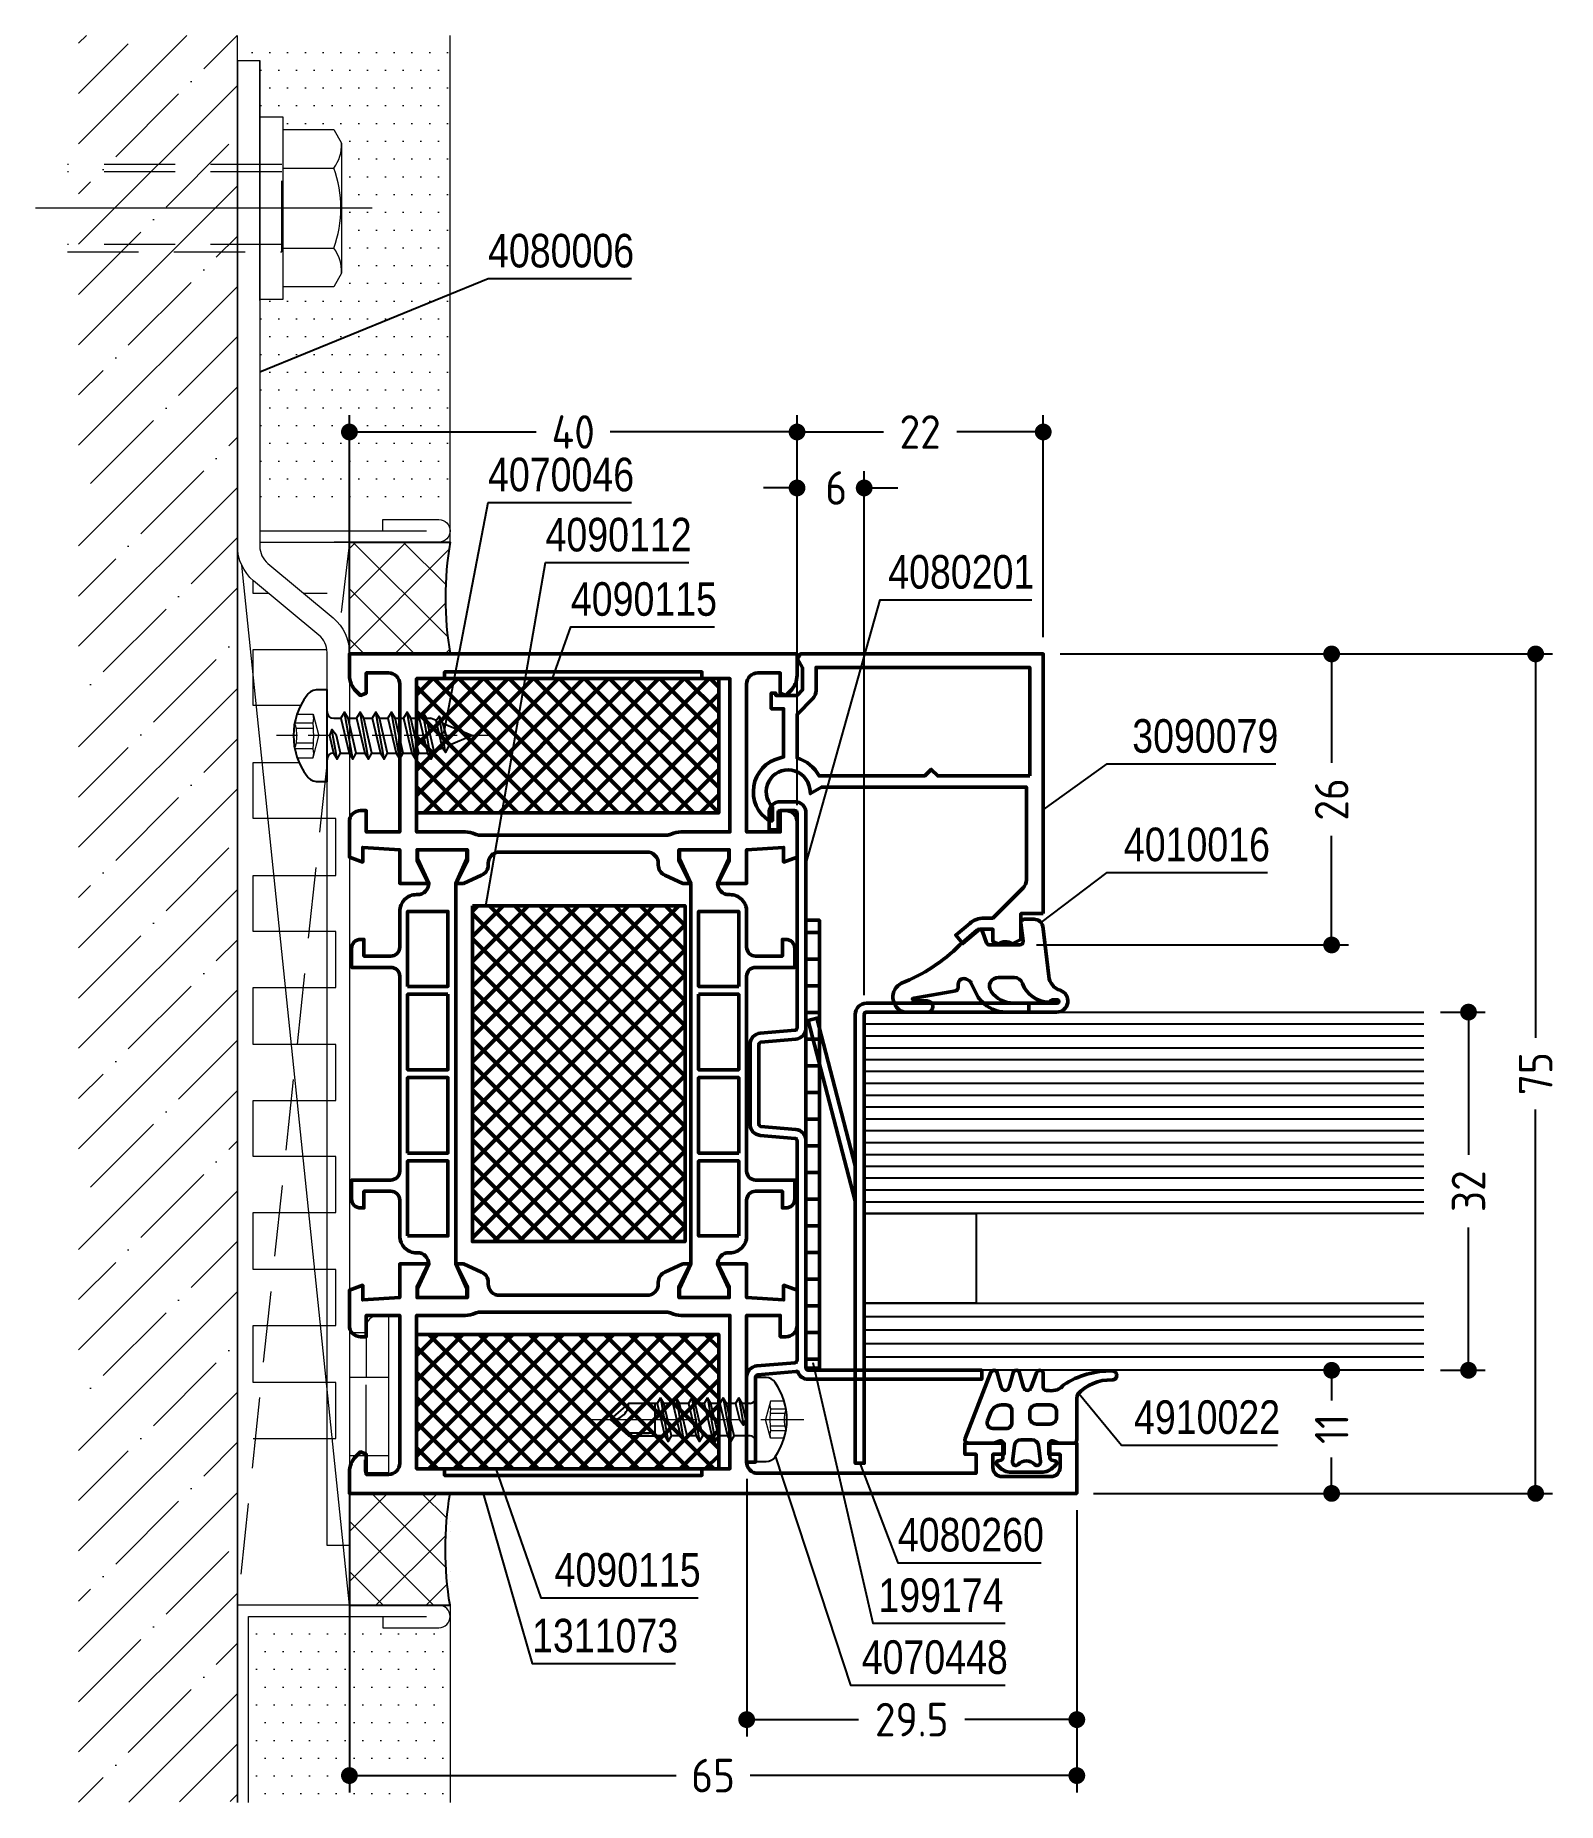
# Model space of a CAD drawing. Header units: millimetres. Extents: x 28 to 164, y 60 to 218.
import ezdxf

# ---------------------------------------------------------------- set-up
doc = ezdxf.new("R2010")
doc.units = ezdxf.units.MM
doc.linetypes.add('CENTER', pattern=[50.8, 31.75, -6.35, 6.35, -6.35])
doc.linetypes.add('HIDDEN', pattern=[9.525, 6.35, -3.175])
for name, color, linetype, lineweight in [('AM_5', 3, 'Continuous', 25), ('AM_C', 50, 'Continuous', 50), ('AM_S', 80, 'Continuous', 50), ('Cent3', 70, 'CENTER', 18), ('CHide3', 70, 'HIDDEN', 18), ('Cont2', 2, 'Continuous', 25), ('Cont3', 70, 'Continuous', 18)]:
    doc.layers.add(name, color=color, linetype=linetype, lineweight=lineweight)
doc.styles.add('HBS_DIMTEXTSTYLE', font='isocp.shx')
doc.styles.add('SWISS', font='swiss.ttf')
doc.dimstyles.new('Konstruktionsschnitt 1-1$0', dxfattribs={"dimtxt": 3, "dimasz": 1.5, "dimexe": 1.5, "dimexo": 1.5, "dimgap": 1.5, "dimtad": 0, "dimdsep": 46, "dimtxsty": 'HBS_DIMTEXTSTYLE', "dimblk": 'PUNKT', "dimcen": 0, "dimclrd": 3, "dimclre": 3, "dimclrt": 2, "dimadec": 1, "dimazin": 2, "dimtfac": 0.7, "dimtofl": 0, "dimtmove": 0, "dimatfit": 3, "dimfxl": 0, "dimtolj": 1, "dimtzin": 0, "dimarcsym": 0})

# ---------------------------------------------------------------- blocks, each defined once
blk = doc.blocks.new('ws4070046')
blk.add_lwpolyline([(3.62, 1.78, 0.336235), (-3.62, 1.78, 0.234691), (-4.1, 0.82), (-4.1, 0), (4.1, 0), (4.1, 0.82, 0.234691), (3.62, 1.78, 0.14402)], format="xyb")
for points in [[(-1.55, -0.58), (-2.1, -0.9), (-1.55, -1.22), (0, -0.85), (0.55, -0.43), (0, -0.21)], [(-1.55, -1.98), (-2.1, -2.3), (-1.55, -2.62), (1.55, -1.88), (2.1, -1.56), (1.55, -1.24)], [(-1.55, -3.38), (-2.1, -3.7), (-1.55, -4.02), (1.55, -3.28), (2.1, -2.96), (1.55, -2.64)], [(-1.55, -4.78), (-2.1, -5.1), (-1.55, -5.42), (1.55, -4.68), (2.1, -4.36), (1.55, -4.04)], [(-1.55, -6.18), (-2.1, -6.5), (-1.55, -6.82), (1.55, -6.08), (2.1, -5.76), (1.55, -5.44)], [(-1.55, -7.58), (-2.1, -7.9), (-1.55, -8.22), (1.55, -7.48), (2.1, -7.16), (1.55, -6.84)], [(-1.55, -8.98), (-2.1, -9.3), (-1.55, -9.62), (1.55, -8.88), (2.1, -8.56), (1.55, -8.24)], [(1.34, -9.76), (1.73, -10.02), (1.11, -10.33), (-0.87, -10.9), (-1.5, -10.59), (-1.11, -10.33)]]:
    blk.add_lwpolyline(points, close=True)
for points in [[(-2.1, -0.9), (0.55, -0.43)], [(-2.1, -2.3), (2.1, -1.56)], [(-1.55, -0.6), (-1.55, -0.58)], [(-1.55, -1.22), (-1.55, -1.98)], [(1.55, -0.6), (1.55, -1.24)], [(-2.1, -3.7), (2.1, -2.96)], [(-1.55, -2.62), (-1.55, -3.38)], [(1.55, -1.88), (1.55, -2.64)], [(-2.1, -5.1), (2.1, -4.36)], [(-1.55, -4.02), (-1.55, -4.78)], [(1.55, -3.28), (1.55, -4.04)], [(1.55, -4.68), (1.55, -5.44)], [(-2.1, -6.5), (2.1, -5.76)], [(-1.55, -5.42), (-1.55, -6.18)], [(1.55, -6.08), (1.55, -6.84)], [(-2.1, -7.9), (2.1, -7.16)], [(-1.55, -6.82), (-1.55, -7.58)], [(1.55, -7.48), (1.55, -8.24)], [(-2.1, -9.3), (2.1, -8.56)], [(-1.55, -8.22), (-1.55, -8.98)], [(1.34, -9.76), (1.55, -9.26)], [(1.55, -8.88), (1.55, -9.26)], [(-1.5, -10.59), (1.73, -10.02)], [(-1.11, -10.33), (-1.41, -9.59)], [(1.11, -10.33), (0, -13), (-0.87, -10.9)]]:
    blk.add_lwpolyline(points)
for centre, start, end in [((-2.15, -0.6), 0, 90), ((2.15, -0.6), 90, 180)]:
    blk.add_arc(centre, 0.6, start, end)
at = {"layer": 'CHide3', "ltscale": 0.3}
blk.add_line((0, -14.5), (0, 4.5), dxfattribs=at)
at = {"layer": 'CHide3'}
for p, q in [((-1.17, 1.25), (-1.17, 2.88)), ((-0.68, 1.25), (-0.68, 2.75)), ((0.64, 1.25), (0.64, 2.75)), ((1.13, 1.25), (1.13, 2.88))]:
    blk.add_line(p, q, dxfattribs=at)
for points in [[(-1.97, 2.67), (-1.97, 1.25)], [(1.93, 2.68), (1.93, 1.25)], [(-1.97, 1.25), (-0.02, 0.73)], [(1.93, 1.25), (-0.02, 0.73)]]:
    blk.add_lwpolyline(points, dxfattribs=at)
for centre, radius, start, end in [((-1.96, 4.21), 1.54, 269.5743, 300.8836), ((-0.02, 6.16), 3.47, 250.6988, 289.3012), ((1.89, 4.21), 1.52, 240.1044, 271.5646), ((-1.57, 2.62), 1.43, 253.6643, 286.3357), ((-0.02, 13.16), 11.97, 264.4948, 275.5052), ((1.53, 2.62), 1.43, 253.6643, 286.3357)]:
    blk.add_arc(centre, radius, start, end, dxfattribs=at)
blk = doc.blocks.new('PUNKT')
at = {"color": 0, "linetype": 'Continuous'}
blk.add_line((-0.5, 0), (-1, 0), dxfattribs=at)
at = {"color": 0, "linetype": 'Continuous', "const_width": 0.5}
blk.add_lwpolyline([(-0.25, 0, 1), (0.25, 0, 1)], format="xyb", close=True, dxfattribs=at)
blk = doc.blocks.new('*D24')
at = {"layer": 'AM_5', "color": 3, "lineweight": -2, "transparency": 16777216}
for p, q in [((119.47, 163.01), (145.24, 163.01)), ((143.74, 161.51), (143.74, 153.27)), ((143.74, 138.51), (143.74, 146.75)), ((117.37, 137.01), (145.24, 137.01))]:
    blk.add_line(p, q, dxfattribs=at)
at = {"layer": 'AM_5', "color": 3, "lineweight": -2, "transparency": 16777216, "xscale": 1.5, "yscale": 1.5, "zscale": 1.5}
for p, rotation in [((143.74, 163.01), 90), ((143.74, 137.01), 270)]:
    blk.add_blockref('PUNKT', p, dxfattribs=dict(at, rotation=rotation))
at = {"layer": 'AM_5', "color": 2, "transparency": 16777216, "insert": (143.74, 150.01), "char_height": 3, "attachment_point": 5, "rotation": 90, "style": 'HBS_DIMTEXTSTYLE'}
blk.add_mtext('\\A1;26', dxfattribs=at)
blk = doc.blocks.new('*D25')
at = {"layer": 'AM_5', "color": 3, "lineweight": -2, "transparency": 16777216}
for p, q in [((153.47, 131.01), (157.47, 131.01)), ((155.97, 129.51), (155.97, 118.25)), ((155.97, 100.51), (155.97, 111.77)), ((153.47, 99.01), (157.47, 99.01))]:
    blk.add_line(p, q, dxfattribs=at)
at = {"layer": 'AM_5', "color": 3, "lineweight": -2, "transparency": 16777216, "xscale": 1.5, "yscale": 1.5, "zscale": 1.5}
for p, rotation in [((155.97, 131.01), 90), ((155.97, 99.01), 270)]:
    blk.add_blockref('PUNKT', p, dxfattribs=dict(at, rotation=rotation))
at = {"layer": 'AM_5', "color": 2, "transparency": 16777216, "insert": (155.97, 115.01), "char_height": 3, "attachment_point": 5, "rotation": 90, "style": 'HBS_DIMTEXTSTYLE'}
blk.add_mtext('\\A1;32', dxfattribs=at)
blk = doc.blocks.new('*D26')
at = {"layer": 'AM_5', "color": 3, "lineweight": -2, "transparency": 16777216}
for p, q in [((119.47, 163.01), (163.47, 163.01)), ((161.97, 161.51), (161.97, 128.72)), ((161.97, 89.51), (161.97, 122.3)), ((122.47, 88.01), (163.47, 88.01))]:
    blk.add_line(p, q, dxfattribs=at)
at = {"layer": 'AM_5', "color": 3, "lineweight": -2, "transparency": 16777216, "xscale": 1.5, "yscale": 1.5, "zscale": 1.5}
for p, rotation in [((161.97, 163.01), 90), ((161.97, 88.01), 270)]:
    blk.add_blockref('PUNKT', p, dxfattribs=dict(at, rotation=rotation))
at = {"layer": 'AM_5', "color": 2, "transparency": 16777216, "insert": (161.97, 125.51), "char_height": 3, "attachment_point": 5, "rotation": 90, "style": 'HBS_DIMTEXTSTYLE'}
blk.add_mtext('\\A1;75', dxfattribs=at)
blk = doc.blocks.new('*D27')
at = {"layer": 'AM_5', "color": 3, "lineweight": -2, "transparency": 16777216}
for p, q in [((55.97, 86.51), (55.97, 61.3)), ((120.97, 86.51), (120.97, 61.3)), ((57.47, 62.8), (85.17, 62.8)), ((119.47, 62.8), (91.77, 62.8))]:
    blk.add_line(p, q, dxfattribs=at)
at = {"layer": 'AM_5', "color": 3, "lineweight": -2, "transparency": 16777216, "xscale": 1.5, "yscale": 1.5, "zscale": 1.5, "rotation": 180}
blk.add_blockref('PUNKT', (55.97, 62.8), dxfattribs=at)
at = {"layer": 'AM_5', "color": 3, "lineweight": -2, "transparency": 16777216, "xscale": 1.5, "yscale": 1.5, "zscale": 1.5}
blk.add_blockref('PUNKT', (120.97, 62.8), dxfattribs=at)
at = {"layer": 'AM_5', "color": 2, "transparency": 16777216, "insert": (88.47, 62.8), "char_height": 3, "attachment_point": 5, "style": 'HBS_DIMTEXTSTYLE'}
blk.add_mtext('\\A1;65', dxfattribs=at)
blk = doc.blocks.new('*D28')
at = {"layer": 'AM_5', "color": 3, "lineweight": -2, "transparency": 16777216}
for p, q in [((91.47, 89.31), (91.47, 66.3)), ((120.97, 86.51), (120.97, 66.3)), ((92.97, 67.8), (101.46, 67.8)), ((119.47, 67.8), (110.97, 67.8))]:
    blk.add_line(p, q, dxfattribs=at)
at = {"layer": 'AM_5', "color": 3, "lineweight": -2, "transparency": 16777216, "xscale": 1.5, "yscale": 1.5, "zscale": 1.5, "rotation": 180}
blk.add_blockref('PUNKT', (91.47, 67.8), dxfattribs=at)
at = {"layer": 'AM_5', "color": 3, "lineweight": -2, "transparency": 16777216, "xscale": 1.5, "yscale": 1.5, "zscale": 1.5}
blk.add_blockref('PUNKT', (120.97, 67.8), dxfattribs=at)
at = {"layer": 'AM_5', "color": 2, "transparency": 16777216, "insert": (106.22, 67.8), "char_height": 3, "attachment_point": 5, "style": 'HBS_DIMTEXTSTYLE'}
blk.add_mtext('\\A1;29.5', dxfattribs=at)
blk = doc.blocks.new('*D29')
at = {"layer": 'AM_5', "color": 3, "lineweight": -2, "transparency": 16777216}
for p, q in [((95.97, 164.51), (95.97, 184.34)), ((117.97, 164.51), (117.97, 184.34)), ((97.47, 182.84), (103.69, 182.84)), ((116.47, 182.84), (110.25, 182.84))]:
    blk.add_line(p, q, dxfattribs=at)
at = {"layer": 'AM_5', "color": 3, "lineweight": -2, "transparency": 16777216, "xscale": 1.5, "yscale": 1.5, "zscale": 1.5, "rotation": 180}
blk.add_blockref('PUNKT', (95.97, 182.84), dxfattribs=at)
at = {"layer": 'AM_5', "color": 3, "lineweight": -2, "transparency": 16777216, "xscale": 1.5, "yscale": 1.5, "zscale": 1.5}
blk.add_blockref('PUNKT', (117.97, 182.84), dxfattribs=at)
at = {"layer": 'AM_5', "color": 2, "transparency": 16777216, "insert": (106.97, 182.84), "char_height": 3, "attachment_point": 5, "style": 'HBS_DIMTEXTSTYLE'}
blk.add_mtext('\\A1;22', dxfattribs=at)
blk = doc.blocks.new('*D30')
at = {"layer": 'AM_5', "color": 3, "lineweight": -2, "transparency": 16777216}
for p, q in [((95.97, 149.51), (95.97, 179.34)), ((101.97, 132.51), (101.97, 179.34)), ((94.47, 177.84), (92.97, 177.84)), ((103.47, 177.84), (104.97, 177.84))]:
    blk.add_line(p, q, dxfattribs=at)
at = {"layer": 'AM_5', "color": 3, "lineweight": -2, "transparency": 16777216, "xscale": 1.5, "yscale": 1.5, "zscale": 1.5}
blk.add_blockref('PUNKT', (95.97, 177.84), dxfattribs=at)
at = {"layer": 'AM_5', "color": 3, "lineweight": -2, "transparency": 16777216, "xscale": 1.5, "yscale": 1.5, "zscale": 1.5, "rotation": 180}
blk.add_blockref('PUNKT', (101.97, 177.84), dxfattribs=at)
at = {"layer": 'AM_5', "color": 2, "transparency": 16777216, "insert": (99.47, 177.84), "char_height": 3, "attachment_point": 5, "style": 'HBS_DIMTEXTSTYLE'}
blk.add_mtext('\\A1;6', dxfattribs=at)
blk = doc.blocks.new('*D31')
at = {"layer": 'AM_5', "color": 3, "lineweight": -2, "transparency": 16777216}
for p, q in [((55.97, 164.51), (55.97, 184.34)), ((95.97, 164.51), (95.97, 184.34)), ((57.47, 182.84), (72.67, 182.84)), ((94.47, 182.84), (79.27, 182.84))]:
    blk.add_line(p, q, dxfattribs=at)
at = {"layer": 'AM_5', "color": 3, "lineweight": -2, "transparency": 16777216, "xscale": 1.5, "yscale": 1.5, "zscale": 1.5, "rotation": 180}
blk.add_blockref('PUNKT', (55.97, 182.84), dxfattribs=at)
at = {"layer": 'AM_5', "color": 3, "lineweight": -2, "transparency": 16777216, "xscale": 1.5, "yscale": 1.5, "zscale": 1.5}
blk.add_blockref('PUNKT', (95.97, 182.84), dxfattribs=at)
at = {"layer": 'AM_5', "color": 2, "transparency": 16777216, "insert": (75.97, 182.84), "char_height": 3, "attachment_point": 5, "style": 'HBS_DIMTEXTSTYLE'}
blk.add_mtext('\\A1;40', dxfattribs=at)
blk = doc.blocks.new('WS4070448')
for p, q in [((-1.45, -9), (-1.45, -11.36)), ((-1.45, -9), (1.45, -9)), ((1.45, -11.36), (1.45, -9)), ((-1.45, -11.36), (0, -13)), ((0, -13), (1.45, -11.36))]:
    blk.add_line(p, q)
blk.add_lwpolyline([(3.32, 1.75, 0.314856), (-3.32, 1.75, 0.244912), (-3.75, 0.93), (-3.75, 0), (3.75, 0), (3.75, 0.93, 0.244912), (3.32, 1.75, 0.138291)], format="xyb")
for points in [[(-1.95, -1.5), (-1.45, -1.79), (0, -1.44), (0.5, -1.07), (0, -0.87), (-1.45, -1.21)], [(-1.95, -2.9), (-1.45, -3.19), (1.45, -2.5), (1.95, -2.21), (1.45, -1.92), (-1.45, -2.61)], [(-1.95, -4.3), (-1.45, -4.59), (1.45, -3.9), (1.95, -3.61), (1.45, -3.32), (-1.45, -4.01)], [(-1.95, -5.7), (-1.45, -5.99), (1.45, -5.3), (1.95, -5.01), (1.45, -4.72), (-1.45, -5.41)], [(-1.95, -7.1), (-1.45, -7.39), (1.45, -6.7), (1.95, -6.41), (1.45, -6.12), (-1.45, -6.81)], [(-1.95, -8.5), (-1.45, -8.79), (1.45, -8.1), (1.95, -7.81), (1.45, -7.52), (-1.45, -8.21)]]:
    blk.add_lwpolyline(points, close=True)
for points in [[(-1.95, -1.5), (0.5, -1.07)], [(-1.45, -0.5), (-1.45, -1.21)], [(1.45, -0.5), (1.45, -1.92)], [(-1.95, -2.9), (1.95, -2.21)], [(-1.45, -1.79), (-1.45, -2.21)], [(-1.45, -1.79), (-1.45, -2.61)], [(-1.45, -1.79), (-1.45, -2.61)], [(1.45, -2.5), (1.45, -3.32)], [(-1.95, -4.3), (1.95, -3.61)], [(-1.45, -3.19), (-1.45, -4.01)], [(-1.45, -4.59), (-1.45, -5.41)], [(1.45, -3.9), (1.45, -4.72)], [(-1.95, -5.7), (1.95, -5.01)], [(-1.45, -5.99), (-1.45, -6.81)], [(1.45, -5.3), (1.45, -6.12)], [(-1.95, -7.1), (1.95, -6.41)], [(-1.95, -8.5), (1.95, -7.81)], [(-1.45, -7.39), (-1.45, -8.21)], [(1.45, -6.7), (1.45, -7.52)], [(-1.45, -8.79), (-1.45, -9)], [(1.2, -9), (1.2, -11.25), (0.03, -12.65)], [(1.45, -8.1), (1.45, -9)], [(-1.45, -10.19), (-1.45, -11.01)], [(1.45, -9.5), (1.45, -10.32)]]:
    blk.add_lwpolyline(points)
for centre, radius, start, end in [((1.95, -0.5), 0.5, 90, 180), ((-1.95, -0.5), 0.5, 0, 90), ((-1.46, -12.83), 1.47, 353.4244, 89.6688)]:
    blk.add_arc(centre, radius, start, end)
at = {"layer": 'Cent3', "ltscale": 0.3}
blk.add_line((-0.02, -14.76), (0, 4.3), dxfattribs=at)
at = {"layer": 'CHide3'}
for p, q in [((-0.97, 1.33), (-0.97, 2.72)), ((-0.56, 1.33), (-0.56, 2.61)), ((0.56, 1.33), (0.56, 2.61)), ((0.97, 1.33), (0.97, 2.72))]:
    blk.add_line(p, q, dxfattribs=at)
for points in [[(-1.65, 2.56), (-1.65, 1.33)], [(1.65, 2.56), (1.65, 1.33)], [(-1.65, 1.33), (0, 0.89)], [(1.65, 1.33), (0, 0.89)]]:
    blk.add_lwpolyline(points, dxfattribs=at)
for centre, radius, start, end in [((-1.59, 3.84), 1.28, 267.2848, 298.8872), ((0, 5.49), 2.94, 250.6988, 289.3012), ((1.59, 3.84), 1.28, 241.1128, 272.7152), ((-1.31, 2.49), 1.21, 253.6643, 286.3357), ((0, 11.41), 10.13, 264.4948, 275.5052), ((1.31, 2.49), 1.21, 253.6643, 286.3357)]:
    blk.add_arc(centre, radius, start, end, dxfattribs=at)
blk = doc.blocks.new('*U66', base_point=(101.97, 99.01))
for p, q in [((101.97, 129.95), (151.97, 129.95)), ((101.97, 128.89), (151.97, 128.89)), ((101.97, 127.83), (151.97, 127.83)), ((101.97, 126.78), (151.97, 126.78)), ((101.97, 125.72), (151.97, 125.72)), ((101.97, 124.66), (151.97, 124.66)), ((101.97, 123.6), (151.97, 123.6)), ((101.97, 122.54), (151.97, 122.54)), ((101.97, 121.48), (151.97, 121.48)), ((101.97, 120.42), (151.97, 120.42)), ((101.97, 119.36), (151.97, 119.36)), ((101.97, 118.3), (151.97, 118.3)), ((101.97, 117.25), (151.97, 117.25)), ((101.97, 116.19), (151.97, 116.19)), ((101.97, 115.13), (151.97, 115.13)), ((101.97, 114.07), (151.97, 114.07)), ((101.97, 103.81), (151.97, 103.81)), ((101.97, 102.61), (151.97, 102.61)), ((101.97, 101.41), (151.97, 101.41)), ((101.97, 100.21), (151.97, 100.21))]:
    blk.add_line(p, q)
for points in [[(151.97, 113.01), (101.97, 113.01), (101.97, 131.01), (151.97, 131.01)], [(151.97, 99.01), (101.97, 99.01), (101.97, 105.01), (151.97, 105.01)]]:
    blk.add_lwpolyline(points)
blk.add_lwpolyline([(101.97, 105.01), (101.97, 113.01), (111.97, 113.01), (111.97, 105.01)], close=True)
blk = doc.blocks.new('*D203')
at = {"layer": 'AM_5', "color": 3, "lineweight": -2, "transparency": 16777216}
for p, q in [((150.47, 99.01), (142.24, 99.01)), ((143.74, 97.51), (143.74, 96.32)), ((143.74, 89.51), (143.74, 91.22)), ((122.47, 88.01), (145.24, 88.01))]:
    blk.add_line(p, q, dxfattribs=at)
at = {"layer": 'AM_5', "color": 3, "lineweight": -2, "transparency": 16777216, "xscale": 1.5, "yscale": 1.5, "zscale": 1.5}
for p, rotation in [((143.74, 99.01), 90), ((143.74, 88.01), 270)]:
    blk.add_blockref('PUNKT', p, dxfattribs=dict(at, rotation=rotation))
at = {"layer": 'AM_5', "color": 2, "transparency": 16777216, "insert": (143.74, 93.77), "char_height": 3, "attachment_point": 5, "rotation": 90, "style": 'HBS_DIMTEXTSTYLE'}
blk.add_mtext('\\A1;11', dxfattribs=at)
blk = doc.blocks.new('WI3090079')
for points in [[(-23.2, 22), (-23.2, 20), (-25.5, 20), (-25.9, 19.21, -0.339409), (-25.93, 17.99), (-25.7, 17.5), (-24.6, 17.5), (-24.6, 16.35), (-25.88, 14.82), (-25.12, 14.18), (-24.07, 15.43, 0.176327), (-23.6, 16.71), (-23.6, 17.5), (-20.89, 20.21, -0.198912), (-20.19, 20.5), (-11.9, 20.5), (-11.9, 2.2), (-12.48, 1.19), (-12.04, 1.13, -1.382111), (-13.66, -2.2), (-14.9, -2.2), (-14.9, -2.49, 0.652679), (-9.3, -1.58), (-9.2, -1.2), (-4.9, -1.2), (-4.9, -2.3), (-3.5, -2.3), (-3.5, -1.9), (-3.7, -1.9), (-3.7, 0), (-3.2, 0.5), (-1.25, 0.5), (-0.45, 0.04), (0, 0.3), (0, 22), (-23.2, 22)], [(-10.9, 20.8), (-10.9, 12.58), (-10.32, 12), (-10.9, 11.42), (-10.9, 1.97, -0.213458), (-9.31, 0), (-5.4, 0), (-3.99, 1.41, -0.198912), (-3.28, 1.7), (-1.2, 1.7), (-1.2, 20.8), (-10.9, 20.8)]]:
    blk.add_lwpolyline(points, format="xyb", close=True)
blk = doc.blocks.new('WI4010016')
for points in [[(1.19, 1.96, -0.346133), (1.8, 1.18), (1.8, 0.3, -0.449698), (1.46, 0), (-0.16, 0.2, 0.449698), (-0.5, -0.1), (-0.5, -2.79, 0.315299), (-0.3, -3.07), (0.7, -3.44, -0.548619), (0.81, -3.93), (-0.5, -5.46, 0.104737), (-3.91, -10.66, -0.684728), (-6.5, -10.42), (-6.5, -8.36, -1), (-5.5, -8.36), (-5.5, -9.42, 0.287601), (-5.34, -9.69, 0.156883), (-5.25, -9.53), (-4.59, -5.82, -0.041381), (-4.57, -5.74), (-4.52, -5.69, -0.200274), (-4.31, -5.6), (-4, -5.6, 0.57735), (-3.57, -4.85), (-3.72, -4.58, 0.149451), (-3.85, -4.46), (-5.14, -3.83, -0.069927), (-5.25, -3.76), (-5.51, -3.53, -0.212557), (-6.5, -1.3), (-6.5, 3.2, -0.852431), (-4.55, 3.51, 0.291336), (-3.3, 2.49), (1.19, 1.96)], [(-3.4, -2, -0.612992), (-4.67, -2.65, -0.239931), (-5.7, -0.63), (-5.7, 3.25, -1), (-5.4, 3.25), (-5.4, 2.88, -0.317837), (-5.6, 2.6), (-5.6, 2.51, 0.317975), (-3.93, 0.15, -0.317975), (-3.4, -0.6), (-3.4, -2)]]:
    blk.add_lwpolyline(points, format="xyb", close=True)
blk = doc.blocks.new('WI1311073')
for points in [[(20.5, 29.8), (20.5, 30.5), (18.3, 29.5), (17.5, 29.5), (17.5, 33.9), (18.3, 33.9), (20.5, 32.9), (20.5, 35.5), (17.5, 35.5), (17.28, 38.8), (18.59, 38.8), (18.15, 40), (15, 40, 0.414214), (14, 39), (14, 38.5), (15.9, 38.5), (15.9, 35.5), (2.8, 35.5, -0.414214), (1.8, 36.5), (1.8, 56), (3.5, 56), (3.5, 55), (4.5, 55), (4.5, 58.5), (3.5, 58.5), (3.5, 57.5), (2.3, 57.5, -0.414214), (1.5, 58.3), (1.5, 62.7, -0.414214), (2.3, 63.5), (3.5, 63.5), (3.5, 62.5), (4.5, 62.5), (4.5, 65), (0, 65), (0, 0), (1.9, 0, 0.198912), (3.31, 0.59), (3.71, 0.99), (3.5, 1.5), (1.7, 1.5), (1.7, 3.5, -0.414214), (2.7, 4.5), (15.9, 4.5), (15.9, 1.5), (14, 1.5), (14, 1, 0.414214), (15, 0), (18.15, 0), (18.59, 1.2), (17.28, 1.2), (17.5, 4.5), (20.5, 4.5), (20.5, 7.1), (18.3, 6.1), (17.5, 6.1), (17.5, 10.5), (18.3, 10.5), (20.5, 9.5), (20.5, 10.2), (19.77, 11.81, 0.294108), (18.86, 12.4), (18.7, 12.4, -0.414214), (17.7, 13.4), (17.7, 26.6, -0.414214), (18.7, 27.6), (18.86, 27.6, 0.294108), (19.77, 28.19), (20.5, 29.8)], [(54.5, 32.9), (54.5, 32.95), (56.5, 33.95), (57.5, 33.95), (57.5, 29.45), (56.5, 29.45), (54.5, 30.45), (54.5, 30.5), (20.5, 30.5), (20.5, 30.45), (18.5, 29.45), (17.5, 29.45), (17.5, 33.95), (18.5, 33.95), (20.5, 32.95), (20.5, 32.9, 0.414214), (21.5, 33.9), (21.5, 34, -0.414214), (23, 35.5), (26.2, 35.5, 0.414214), (27, 36.3), (27, 38.7), (25.5, 38.7), (25.5, 39, -0.414214), (26.3, 39.8), (28, 39.8), (28, 36.3, 0.414214), (28.8, 35.5), (46.2, 35.5, 0.414214), (47, 36.3), (47, 39.8), (48.7, 39.8, -0.414214), (49.5, 39), (49.5, 38.7), (48, 38.7), (48, 36.3, 0.414214), (48.8, 35.5), (52, 35.5, -0.414214), (53.5, 34), (53.5, 33.9, 0.414214), (54.5, 32.9)], [(54.5, 10.2), (55.23, 11.81, -0.294108), (56.14, 12.4), (56.3, 12.4, 0.414214), (57.3, 13.4), (57.3, 26.6, 0.414214), (56.3, 27.6), (56.14, 27.6, -0.294108), (55.23, 28.19), (54.5, 29.8), (54.5, 30.5), (56.7, 29.5), (57.5, 29.5), (57.5, 33.9), (56.7, 33.9), (54.5, 32.9), (54.5, 35.5), (57.5, 35.5), (57.72, 38.8), (56.41, 38.8), (56.85, 40), (60, 40, -0.414214), (61, 39), (61, 38.5), (59.1, 38.5), (59.1, 35.5), (72.3, 35.5, 0.414214), (73.3, 36.5), (73.3, 38.5), (71.5, 38.5), (71.29, 39.01), (71.69, 39.41, -0.198912), (73.1, 40), (75, 40), (75, 0), (73.1, 0, -0.198912), (71.69, 0.59), (71.29, 0.99), (71.5, 1.5), (73.3, 1.5), (73.3, 3.5, 0.414214), (72.3, 4.5), (59.1, 4.5), (59.1, 1.5), (61, 1.5), (61, 1, -0.414214), (60, 0), (56.85, 0), (56.41, 1.2), (57.72, 1.2), (57.5, 4.5), (54.5, 4.5), (54.5, 7.1), (56.7, 6.1), (57.5, 6.1), (57.5, 10.5), (56.7, 10.5), (54.5, 9.5), (54.5, 10.2)], [(2.2, 31.5), (1.6, 31.5), (1.6, 8.5), (2.2, 8.5), (2.2, 6), (15.9, 6), (15.9, 10.35, -0.112281), (16.1, 11.24, 0.112281), (16.2, 11.67), (16.2, 28.33, 0.112281), (16.1, 28.76, -0.112281), (15.9, 29.65), (15.9, 34), (2.2, 34), (2.2, 31.5)], [(72.8, 31.5), (73.4, 31.5), (73.4, 8.5), (72.8, 8.5), (72.8, 6), (59.1, 6), (59.1, 10.35, 0.112281), (58.9, 11.24, -0.112281), (58.8, 11.67), (58.8, 28.33, -0.112281), (58.9, 28.76, 0.112281), (59.1, 29.65), (59.1, 34), (72.8, 34), (72.8, 31.5)], [(54.5, 7.1), (54.5, 7.05), (56.5, 6.05), (57.5, 6.05), (57.5, 10.55), (56.5, 10.55), (54.5, 9.55), (54.5, 9.5), (20.5, 9.5), (20.5, 9.55), (18.5, 10.55), (17.5, 10.55), (17.5, 6.05), (18.5, 6.05), (20.5, 7.05), (20.5, 7.1, -0.414214), (21.5, 6.1), (21.5, 6, 0.414214), (23, 4.5), (26.2, 4.5, -0.414214), (27, 3.7), (27, 1.3), (25.5, 1.3), (25.5, 1, 0.414214), (26.3, 0.2), (28, 0.2), (28, 3.7, -0.414214), (28.8, 4.5), (46.2, 4.5, -0.414214), (47, 3.7), (47, 0.2), (48.7, 0.2, 0.414214), (49.5, 1), (49.5, 1.3), (48, 1.3), (48, 3.7, -0.414214), (48.8, 4.5), (52, 4.5, 0.414214), (53.5, 6), (53.5, 6.1, -0.414214), (54.5, 7.1)]]:
    blk.add_lwpolyline(points, format="xyb", close=True)
for points in [[(23, 34.8), (29.7, 34.8), (29.7, 31.2), (23, 31.2), (23, 34.8)], [(30.4, 34.8), (37.15, 34.8), (37.15, 31.2), (30.4, 31.2), (30.4, 34.8)], [(44.6, 31.2), (37.85, 31.2), (37.85, 34.8), (44.6, 34.8), (44.6, 31.2)], [(45.3, 34.8), (52, 34.8), (52, 31.2), (45.3, 31.2), (45.3, 34.8)], [(23, 5.2), (29.7, 5.2), (29.7, 8.8), (23, 8.8), (23, 5.2)], [(30.4, 5.2), (37.15, 5.2), (37.15, 8.8), (30.4, 8.8), (30.4, 5.2)], [(44.6, 8.8), (37.85, 8.8), (37.85, 5.2), (44.6, 5.2), (44.6, 8.8)], [(45.3, 5.2), (52, 5.2), (52, 8.8), (45.3, 8.8), (45.3, 5.2)]]:
    blk.add_lwpolyline(points, close=True)
blk = doc.blocks.new('WI4090115')
h = blk.add_hatch()
h.set_pattern_fill('ANSI37', color=256, scale=0.5, angle=-90, style=0)
h.set_pattern_definition([(315, (113.046, 139.795), (1.122532, 1.122532), []), (45, (113.046, 139.795), (-1.122532, 1.122532), [])])
h.paths.add_polyline_path([(12, 27), (0, 27), (0, 0), (12, 0)])
blk.add_lwpolyline([(12, 0), (12, 27), (0, 27), (0, 0), (12, 0)], close=True)
blk = doc.blocks.new('WI4910022')
blk.add_line((0.3, 0), (0.3, 0))
blk.add_lwpolyline([(0, -7.38), (0, -9.7, 0.537715), (0.42, -9.98), (6.32, -7.68, 0.71283), (6.28, -7.11), (4.98, -6.76, -0.767327), (4.98, -6.04), (6.28, -5.69, 0.767327), (6.28, -5.11), (4.96, -4.76, -0.767327), (4.96, -4.08), (6.28, -3.59, 0.876976), (6.2, -3), (5, -3, -0.414214), (4.7, -2.7), (4.7, -2.48, -0.288751), (5.2, -1.18, 0.150709), (6.44, 3.17, 1.016945), (5.64, 3.15, -0.221064), (4.33, 0.05, -0.039181), (3.7, 0), (0.3, 0, 0.414214), (0, -0.3), (0, -1.62), (0.19, -2.13, -0.520567), (0, -2.4), (-1.33, -2.4, -0.36397), (-1.53, -2.23), (-1.58, -1.97, 0.594937), (-1.91, -1.85), (-2.12, -2.05, 0.208), (-2.6, -3.15), (-2.6, -5.85, 0.208), (-2.12, -6.95), (-1.91, -7.15, 0.594937), (-1.58, -7.03), (-1.53, -6.77, -0.36397), (-1.33, -6.6), (0, -6.6, -0.520567), (0.19, -6.87), (0, -7.38)], format="xyb")
for points in [[(2.3, -4.2, -0.414214), (1.7, -3.6), (1.7, -2.4, -0.414214), (2.3, -1.8), (2.8, -1.8, -0.414214), (3.4, -2.4), (3.4, -3.6, -0.414214), (2.8, -4.2)], [(0.3, -4.98, -0.378866), (-0.23, -5.57), (-1.66, -5.75, -0.717695), (-1.91, -5.24, 0.421053), (-1.91, -3.76, -0.717695), (-1.66, -3.25), (-0.23, -3.43, -0.378866), (0.3, -4.02), (0.3, -4.98)], [(1.98, -7.97, -0.527791), (1.3, -7.51), (1.3, -6.3, -0.414214), (1.8, -5.8), (2.9, -5.8, -0.414214), (3.4, -6.3), (3.4, -6.73, -0.30908), (2.76, -7.67)]]:
    blk.add_lwpolyline(points, format="xyb", close=True)
blk = doc.blocks.new('WI4080201')
blk.add_lwpolyline([(-49, 1, 0.414214), (-48.8, 0.8), (-28.48, 0.8, -0.388879), (-27.49, -0.11), (-27.22, -3.22, 0.388879), (-27.02, -3.4), (-19.88, -3.4, 0.388879), (-19.68, -3.22), (-19.41, -0.11, -0.388879), (-18.42, 0.8), (0.8, 0.8, -0.414214), (1.8, -0.2), (1.8, -1.5, -0.414214), (0.8, -2.5), (-0.7, -2.5), (-0.7, -1.7), (0.8, -1.7, 0.414214), (1, -1.5), (1, -0.2, 0.414214), (0.8, 0), (-18.42, 0, 0.388879), (-18.62, -0.18), (-18.89, -3.29, -0.388879), (-19.88, -4.2), (-27.02, -4.2, -0.388879), (-28.01, -3.29), (-28.28, -0.18, 0.388879), (-28.48, 0), (-48.12, 0, 0.388879), (-48.32, -0.18), (-48.61, -3.59, -0.388879), (-49.61, -4.5), (-57.2, -4.5), (-57.2, -3.7), (-49.61, -3.7, 0.388879), (-49.41, -3.52), (-49.11, -0.11, -0.039327), (-49.09, 0.04, -0.331311), (-49.8, 1), (-49.8, 16.5), (-49, 16.5), (-49, 1)], format="xyb", close=True)
blk = doc.blocks.new('WI4080260')
blk.add_lwpolyline([(0.8, 0.2, -0.414214), (-0.2, -0.8), (-40.3, -0.8), (-40.3, 0), (-0.2, 0, 0.414214), (0, 0.2), (0, 14.7), (0.8, 14.7), (0.8, 0.2)], format="xyb", close=True)
blk.add_lwpolyline([(-13.72, -0.8), (-0.53, -4.23), (-0.74, -5), (-16.9, -0.8)])
blk = doc.blocks.new('WI199174')
h = blk.add_hatch()
h.set_pattern_fill('ANSI31', color=256, scale=0.75, angle=45)
h.paths.add_polyline_path([(40, 1.2), (40, 0), (0, 0), (0, 1.2)])
blk.add_lwpolyline([(0, 1.2), (0, 0), (40, 0), (40, 1.2)], close=True)
blk = doc.blocks.new('WI4090112')
h = blk.add_hatch()
h.set_pattern_fill('ANSI37', color=256, scale=0.5)
h.set_pattern_definition([(45, (-15, 0.5), (-1.12253, 1.12253), []), (135, (-15, 0.5), (-1.12253, -1.12253), [])])
h.paths.add_polyline_path([(15, 0.5), (15, 19.5), (-15, 19.5), (-15, 0.5)])
blk.add_lwpolyline([(15, 19.5), (-15, 19.5), (-15, 0.5), (15, 0.5), (15, 19.5)], close=True)

msp = doc.modelspace()

# ---------------------------------------------------------------- hatches: boundary and pattern name
at = {"layer": 'Cont3'}
h = msp.add_hatch(dxfattribs=at)
h.set_pattern_fill('ANSI35', color=256, style=0)
h.set_pattern_definition([(45, (-230.952, -332.517), (-4.49013, 4.49013), []), (45, (-226.462, -332.517), (-4.49013, 4.49013), [7.9375, -1.5875, 0, -1.5875])])
h.paths.add_polyline_path([(45.968, 198.943), (31.774, 198.943), (31.774, 60.381), (45.967, 60.492), (45.967, 78.01), (45.968, 78.01)])
h.paths.add_polyline_path([(45.968, 218.277), (31.774, 218.277), (31.774, 206.743), (45.968, 206.743)])
h.paths.add_polyline_path([(45.968, 206.743), (31.774, 206.743), (31.774, 206.093), (45.968, 206.093)])
h.paths.add_polyline_path([(45.968, 206.093), (31.774, 206.093), (31.774, 202.843), (45.968, 202.843)])
h.paths.add_polyline_path([(45.968, 202.843), (31.774, 202.843), (31.774, 199.593), (45.968, 199.593)])
h.paths.add_polyline_path([(45.968, 199.593), (31.774, 199.593), (31.774, 198.943), (45.968, 198.943)])
h = msp.add_hatch(dxfattribs=at)
h.set_pattern_fill('DOTS', color=256, style=0)
h.set_pattern_definition([(0, (-228.9521, -332.5168), (0.79375, 1.5875), [0, -1.5875])])
h.paths.add_polyline_path([(64.968, 218.277), (45.968, 218.277), (45.968, 216.037), (47.968, 216.037), (47.968, 210.968), (50.048, 210.968), (50.048, 209.863), (54.57, 209.863), (55.268, 208.654, -0.0232442), (55.268, 208.336), (55.268, 197.351, -0.0232442), (55.268, 197.032), (54.57, 195.823), (50.048, 195.823), (50.048, 194.718), (47.968, 194.718), (47.968, 194.584), (47.968, 191.377), (64.968, 197.621)])
h.paths.add_polyline_path([(64.968, 197.621), (47.968, 191.377), (47.968, 176.01), (54.375, 176.01), (58.968, 176.01), (58.968, 177.01), (63.968, 177.01, -0.4142136), (64.968, 176.01)])
h = msp.add_hatch(dxfattribs=at)
h.set_pattern_fill('ANSI37', color=256, style=0)
h.set_pattern_definition([(45, (-230.952, -334.5168), (-2.245064, 2.245064), []), (135, (-230.952, -334.5168), (-2.245064, -2.245064), [])])
edge = h.paths.add_edge_path()
edge.add_line((55.968, 173.01), (64.968, 173.01))
edge.add_arc((94.549, 168.01), 30, 170.40593, 189.59407)
edge.add_line((64.968, 163.01), (55.968, 163.01))
edge.add_line((55.968, 163.01), (55.968, 173.01))
h = msp.add_hatch(dxfattribs=at)
h.set_pattern_fill('ANSI37', color=256, style=0)
h.set_pattern_definition([(45, (-230.952, -332.5168), (-2.245064, 2.245064), []), (135, (-230.952, -332.5168), (-2.245064, -2.245064), [])])
edge = h.paths.add_edge_path()
edge.add_line((55.967, 78.01), (64.967, 78.01))
edge.add_arc((94.548, 83.01), 30, 170.40593, 189.59407, ccw=False)
edge.add_line((64.967, 88.01), (55.967, 88.01))
edge.add_line((55.967, 88.01), (55.967, 78.01))
h = msp.add_hatch(dxfattribs=at)
h.set_pattern_fill('DOTS', color=256, style=0)
h.set_pattern_definition([(0, (-230.9521, -332.5168), (0.79375, 1.5875), [0, -1.5875])])
h.paths.add_polyline_path([(64.967, 77.01, -0.4142136), (63.967, 76.01), (58.967, 76.01), (58.967, 77.01), (46.967, 77.01), (46.967, 60.381), (64.967, 60.381)])

# ---------------------------------------------------------------- linework, layer by layer
at = {"layer": 'AM_5', "color": 3}
for points in [[(47.968, 188.224), (68.359, 196.542), (81.179, 196.542)], [(64.405, 155.89), (68.359, 176.542), (81.179, 176.542)], [(68.15, 140.51), (73.495, 171.17), (86.315, 171.17)], [(96.768, 144.202), (103.399, 167.844), (116.937, 167.844)], [(74.105, 160.81), (75.762, 165.42), (88.582, 165.42)], [(117.968, 149.073), (123.679, 153.185), (138.743, 153.185)], [(117.77, 139.01), (123.679, 143.493), (137.995, 143.493)], [(97.368, 99.708), (102.753, 76.417), (114.572, 76.417)], [(121.171, 96.916), (124.956, 92.326), (138.902, 92.326)], [(69.048, 90.21), (73.063, 78.677), (87.127, 78.677)], [(94.049, 91.285), (100.753, 70.885), (114.572, 70.885)], [(101.568, 90.71), (104.976, 81.82), (117.796, 81.82)], [(67.91, 88.01), (72.294, 72.804), (85.114, 72.804)]]:
    msp.add_lwpolyline(points, dxfattribs=at)
at = {"layer": 'Cent3'}
msp.add_lwpolyline([(58.005, 202.843), (27.905, 202.843)], dxfattribs=at)
at = {"layer": 'CHide3'}
msp.add_line((57.467, 91.361), (57.467, 98.361), dxfattribs=at)
for points in [[(49.918, 206.743), (30.768, 206.743)], [(30.768, 198.943), (49.918, 198.943), (49.918, 206.743)], [(49.918, 206.093), (30.768, 206.093)], [(49.918, 199.593), (30.768, 199.593)], [(55.968, 173.01), (55.1, 165.637)], [(53.968, 153.41), (45.968, 78.01)]]:
    msp.add_lwpolyline(points, dxfattribs=at)
at = {"layer": 'Cont2'}
for points in [[(55.968, 173.01), (64.968, 173.01, 0.0839202), (64.968, 163.01), (55.968, 163.01)], [(55.967, 78.01), (64.967, 78.01, -0.0839202), (64.967, 88.01), (55.967, 88.01)]]:
    msp.add_lwpolyline(points, format="xyb", close=True, dxfattribs=at)
at = {"layer": 'Cont3'}
for p, q in [((45.968, 60.381), (45.968, 218.277)), ((45.968, 216.037), (47.968, 216.037)), ((57.467, 102.861), (57.467, 98.361)), ((58.467, 103.861), (59.467, 103.861)), ((59.467, 103.861), (59.467, 89.861)), ((57.467, 102.361), (55.967, 102.361)), ((59.467, 98.361), (55.967, 98.361)), ((59.467, 91.361), (55.967, 91.361)), ((57.298, 91.02), (57.298, 90)), ((57.467, 91.361), (57.467, 89.861)), ((59.467, 89.861), (57.467, 89.861)), ((58.968, 89.66), (57.638, 89.66))]:
    msp.add_line(p, q, dxfattribs=at)
for points in [[(64.968, 173.01), (64.968, 218.277)], [(45.968, 175.04), (45.968, 216.037)], [(50.048, 206.418), (54.57, 206.418)], [(45.968, 204.415), (45.968, 60.381)], [(50.048, 199.268), (54.57, 199.268)], [(55.967, 78.01), (45.968, 78.01), (45.968, 175.01)], [(47.968, 174.01), (54.375, 174.01)], [(54.375, 174.01), (62.868, 174.01)], [(47.968, 173.01), (55.968, 173.01), (55.967, 78.01), (46.346, 170.929)], [(48.779, 168.41), (47.368, 168.41), (47.368, 169.586)], [(53.983, 168.41), (51.903, 168.41)], [(51.61, 158.41), (47.368, 158.41), (47.368, 163.41), (53.983, 163.41)], [(47.368, 92.91), (47.368, 92.91), (47.368, 92.91), (47.368, 92.91), (47.368, 92.91), (47.368, 92.91), (47.368, 92.91), (47.368, 92.91), (47.368, 92.91), (47.368, 92.91), (47.368, 92.91), (54.768, 92.91), (54.768, 97.91), (47.368, 97.91), (47.368, 103.01), (54.768, 103.01), (54.768, 108.01), (47.368, 108.01), (47.368, 113.11), (54.768, 113.11), (54.768, 118.11), (47.368, 118.11), (47.368, 123.11), (54.768, 123.11), (54.768, 128.11), (47.368, 128.11), (47.368, 133.21), (54.768, 133.21), (54.768, 138.21), (47.368, 138.21), (47.368, 143.21), (54.768, 143.21), (54.768, 148.31), (47.368, 148.31), (47.368, 153.31), (51.469, 153.31)], [(64.967, 77.981), (64.967, 60.381)], [(46.967, 60.381), (46.967, 77.01), (62.867, 77.01)]]:
    msp.add_lwpolyline(points, dxfattribs=at)
for points in [[(47.968, 194.584), (47.968, 216.037), (47.968, 172.626, 0.2225746), (48.688, 171.09), (54.529, 166.222, -0.2225746), (55.968, 163.149), (55.967, 83.361), (53.968, 83.361), (53.968, 163.149, 0.2225746), (53.249, 164.685), (47.407, 169.553, -0.2225746), (45.968, 172.626), (45.968, 216.037), (45.968, 194.584)], [(58.968, 174.01), (58.968, 175.01), (63.968, 175.01, -1), (63.968, 173.01), (54.602, 173.01)], [(58.967, 77.01), (58.967, 76.01), (63.967, 76.01, 1), (63.967, 78.01), (45.967, 78.01), (45.967, 60.381)]]:
    msp.add_lwpolyline(points, format="xyb", dxfattribs=at)
for points in [[(47.968, 194.718), (50.048, 194.718), (50.048, 210.968), (47.968, 210.968)], [(50.048, 209.863), (54.57, 209.863), (55.268, 208.654), (55.268, 197.032), (54.57, 195.823), (50.048, 195.823)]]:
    msp.add_lwpolyline(points, close=True, dxfattribs=at)
for centre, radius, start, end in [((51.848, 208.495), 3.424, 322.66311, 2.66311), ((44.748, 202.843), 10.453, 340, 20), ((51.848, 197.192), 3.424, 357.33689, 37.33689), ((58.467, 102.861), 1, 90, 180), ((57.638, 90), 0.34, 180, 270)]:
    msp.add_arc(centre, radius, start, end, dxfattribs=at)

# ---------------------------------------------------------------- block references
at = {"layer": 'AM_C'}
for name, p, rotation in [('WI4090115', (61.968, 160.81), 270), ('WI4090112', (86.468, 125.51), 90)]:
    msp.add_blockref(name, p, dxfattribs=dict(at, rotation=rotation))
at = {"layer": 'AM_C', "xscale": -1}
for name, p, rotation in [('WI4080201', (95.968, 148.01), 270), ('WI199174', (96.768, 99.21), 270.0000000000003), ('WI4010016', (115.968, 137.51), 270), ('WI4080260', (101.968, 131.01), 270), ('WI4090115', (61.968, 90.21), 270), ('WI4910022', (120.968, 92.51), 270)]:
    msp.add_blockref(name, p, dxfattribs=dict(at, rotation=rotation))
at = {"layer": 'AM_S', "xscale": -1, "rotation": 270}
for name, p in [('WI1311073', (55.968, 88.01)), ('WI3090079', (95.968, 163.01))]:
    msp.add_blockref(name, p, dxfattribs=at)
at = {"layer": 'Cont2'}
for name, p, rotation in [('ws4070046', (53.968, 155.71), 90), ('WS4070448', (92.268, 94.605), 270)]:
    msp.add_blockref(name, p, dxfattribs=dict(at, rotation=rotation))
msp.add_blockref('*U66', (101.968, 99.01), dxfattribs=at)

# ---------------------------------------------------------------- texts
at = {"layer": 'AM_5', "color": 2, "style": 'SWISS', "width": 0.8}
for s, p in [('4080006', (68.359, 197.542)), ('4070046', (68.359, 177.542)), ('4090112', (73.495, 172.17)), ('4080201', (104.118, 168.844)), ('4090115', (75.762, 166.42)), ('3090079', (125.923, 154.185)), ('4010016', (125.175, 144.493)), ('4910022', (126.083, 93.326)), ('4080260', (104.976, 82.82)), ('4090115', (74.307, 79.677)), ('199174', (103.239, 77.417)), ('1311073', (72.294, 73.804)), ('4070448', (101.753, 71.885))]:
    msp.add_text(s, height=3, dxfattribs=at).set_placement(p)

# ---------------------------------------------------------------- dimensions: what is measured, and where the dimension line sits
at = {"layer": 'AM_5'}
dim = msp.add_linear_dim(base=(55.968, 182.844), p1=(95.968, 163.01), p2=(55.968, 163.01), dimstyle='Konstruktionsschnitt 1-1$0', override={"dimscale": 1}, dxfattribs=at)
dim.commit()
dim.dimension.update_dxf_attribs({"geometry": '*D31', "text_midpoint": (75.968, 182.844)})
for base, p1, p2, angle, picture, middle in [((95.968, 182.844), (117.968, 163.01), (95.968, 163.01), 0, '*D29', (106.968, 182.844)), ((101.968, 177.844), (95.968, 148.01), (101.968, 131.01), 0, '*D30', (99.468, 177.844)), ((143.743, 88.01), (151.968, 99.01), (120.968, 88.01), 90, '*D203', (143.743, 93.772)), ((91.468, 67.804), (120.968, 88.01), (91.468, 90.81), 0, '*D28', (106.218, 67.804)), ((55.967, 62.804), (120.968, 88.01), (55.967, 88.01), 0, '*D27', (88.468, 62.804))]:
    dim = msp.add_linear_dim(base=base, p1=p1, p2=p2, angle=angle, dimstyle='Konstruktionsschnitt 1-1$0', override={"dimscale": 1}, dxfattribs=at)
    dim.commit()
    dim.dimension.update_dxf_attribs({"geometry": picture, "text_midpoint": middle, "dimtype": 160})
for base, p1, p2, picture, middle in [((143.743, 137.01), (117.968, 163.01), (115.868, 137.01), '*D24', (143.743, 150.01)), ((161.968, 163.01), (120.968, 88.01), (117.968, 163.01), '*D26', (161.968, 125.51)), ((155.968, 99.01), (151.968, 131.01), (151.968, 99.01), '*D25', (155.968, 115.01))]:
    dim = msp.add_linear_dim(base=base, p1=p1, p2=p2, angle=90, dimstyle='Konstruktionsschnitt 1-1$0', override={"dimscale": 1}, dxfattribs=at)
    dim.commit()
    dim.dimension.update_dxf_attribs({"geometry": picture, "text_midpoint": middle})

doc.saveas('drawing.dxf')
